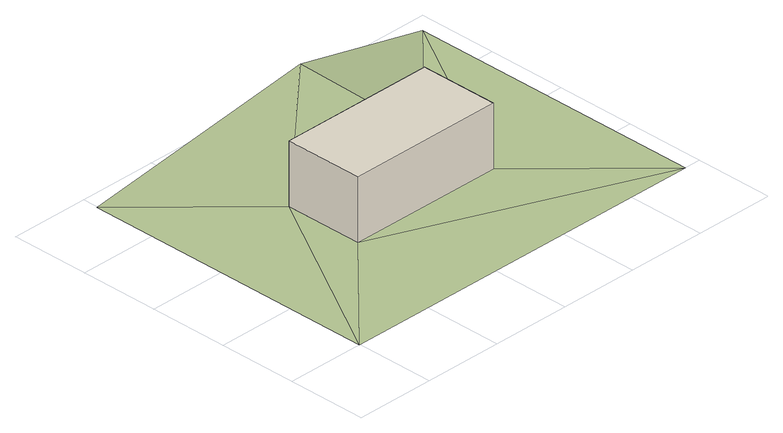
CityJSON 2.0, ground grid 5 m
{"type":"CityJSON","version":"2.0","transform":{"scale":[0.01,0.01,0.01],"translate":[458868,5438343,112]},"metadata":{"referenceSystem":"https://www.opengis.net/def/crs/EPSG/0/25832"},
"CityObjects":{
"building1":{"type":"Building","attributes":{"name":"Example Building LOD1","dateOfConstruction":"1985-01-01","Height.highReference":"highestRoofEdge","Height.lowReference":"lowestGroundPoint","Height.status":"measured","measuredHeight":5,"function":"1000","roofType":"1030","storeysAboveGround":1,"storeyHeightsAboveGround":3},"address":[{"country":"Germany","locality":"Eggenstein-Leopoldshafen","thoroughfareNumber":"1","thoroughfareName":"Hermann-von-Helmholtz-Platz","postcode":"76344"}],"geometry":[{"type":"Solid","lod":"1","boundaries":[[[[0,1,2,3]],[[4,5,1,0]],[[6,7,5,4]],[[3,2,7,6]],[[1,5,7,2]],[[6,4,0,3]]]]}]},
"terrain1":{"type":"TINRelief","attributes":{"name":"Ground","lod":1},"geometry":[{"type":"CompositeSurface","lod":"1","boundaries":[[[6,8,9]],[[4,8,6]],[[4,10,8]],[[0,10,4]],[[11,10,0]],[[11,0,3]],[[11,3,12]],[[3,6,12]],[[6,9,12]]]}]}
},
"vertices":[
[1700,700,0],[1700,700,400],[700,700,400],[700,700,0],[1700,1200,0],[1700,1200,400],[700,1200,0],[700,1200,400],
[1500,1900,200],[0,1900,0],[2400,1900,0],[2400,0,0],[0,0,0]
]}
